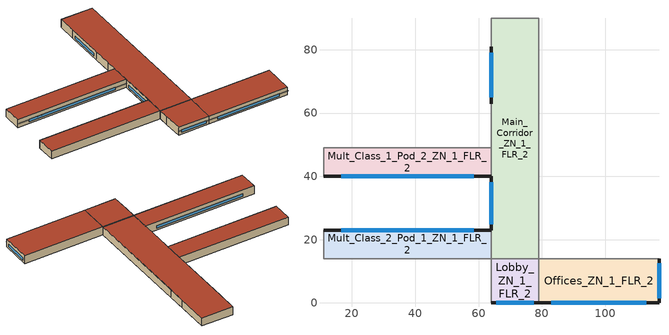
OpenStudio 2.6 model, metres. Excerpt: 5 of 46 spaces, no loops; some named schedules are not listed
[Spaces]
Offices_ZN_1_FLR_2
 floor to Offices_ZN_1_FLR_1: 117,14 117,0 79,0 79,14 z4
 wall outside (BTAP-Ext-Wall-Mass:U-0.278-:{ "cond"=>0.06} adj ext wall insulation): 79,0 117,0 117,14 z4:8
 wall to Lobby_ZN_1_FLR_2: 79,14 79,0 z4:8
 wall to Gym_ZN_1_FLR_1: 117,14 79,14 z4:8
 window (BTAP-Ext-DaylightDiffuser:U=0.190 SHGC=0.600-:{ "cond"=>0.7}): 83,0 113,0 / 117,1.49 117,12.51 z4.93:6.2
 roof outside (BTAP-Ext-Roof-Metal:U-0.156-:{ "cond"=>0.057} adj roof insulation): 117,0 117,14 79,14 79,0 z8
Main_Corridor_ZN_1_FLR_2
 floor to Main_Corridor_ZN_1_FLR_1: 79,90 79,14 64,14 64,90 z4
 wall outside (BTAP-Ext-Wall-Mass:U-0.278-:{ "cond"=>0.06} adj ext wall insulation): 64,81 64,63 / 64,40 64,23 z4:8
 wall to Gym_ZN_1_FLR_1: 79,14 79,66 z4:8
 wall to Mult_Class_1_Pod_2_ZN_1_FLR_2: 64,49 64,40 z4:8
 wall to Auditorium_ZN_1_FLR_1: 79,75 79,90 z4:8
 wall to Corridor_Pod_2_ZN_1_FLR_2: 64,54 64,49 z4:8
 wall to Mult_Class_2_Pod_1_ZN_1_FLR_2: 64,23 64,14 z4:8
 wall to Mult_Class_2_Pod_2_ZN_1_FLR_2: 64,63 64,54 z4:8
 wall to Mult_Class_1_Pod_3_ZN_1_FLR_2: 64,90 64,81 z4:8
 wall to Bathrooms_ZN_1_FLR_2: 79,90 64,90 z4:8
 wall to Mech_ZN_1_FLR_2: 79,66 79,75 z4:8
 wall to Lobby_ZN_1_FLR_2: 64,14 79,14 z4:8
 window (BTAP-Ext-DaylightDiffuser:U=0.190 SHGC=0.600-:{ "cond"=>0.7}): 64,38.2 64,24.8 / 64,79.1 64,64.9 z4.93:6.2
 roof outside (BTAP-Ext-Roof-Metal:U-0.156-:{ "cond"=>0.057} adj roof insulation): 79,14 79,90 64,90 64,14 z8
Mult_Class_2_Pod_1_ZN_1_FLR_2
 floor to Mult_Class_2_Pod_1_ZN_1_FLR_1: 64,23 64,14 11,14 11,23 z4
 wall outside (BTAP-Ext-Wall-Mass:U-0.278-:{ "cond"=>0.06} adj ext wall insulation): 64,23 11,23 z4:8
 wall to Corridor_Pod_1_ZN_1_FLR_2: 11,14 64,14 z4:8
 wall to Corner_Class_2_Pod_1_ZN_1_FLR_2: 11,23 11,14 z4:8
 window (BTAP-Ext-DaylightDiffuser:U=0.190 SHGC=0.600-:{ "cond"=>0.7}): 58.43,23 16.57,23 z4.93:6.2
 roof outside (BTAP-Ext-Roof-Metal:U-0.156-:{ "cond"=>0.057} adj roof insulation): 64,14 64,23 11,23 11,14 z8
Mult_Class_1_Pod_2_ZN_1_FLR_2
 floor to Mult_Class_1_Pod_2_ZN_1_FLR_1: 64,49 64,40 11,40 11,49 z4
 wall outside (BTAP-Ext-Wall-Mass:U-0.278-:{ "cond"=>0.06} adj ext wall insulation): 11,40 64,40 z4:8
 wall to Corner_Class_1_Pod_2_ZN_1_FLR_2: 11,49 11,40 z4:8
 wall to Corridor_Pod_2_ZN_1_FLR_2: 64,49 11,49 z4:8
 window (BTAP-Ext-DaylightDiffuser:U=0.190 SHGC=0.600-:{ "cond"=>0.7}): 16.57,40 58.43,40 z4.93:6.2
 roof outside (BTAP-Ext-Roof-Metal:U-0.156-:{ "cond"=>0.057} adj roof insulation): 64,40 64,49 11,49 11,40 z8
Lobby_ZN_1_FLR_2
 floor to Lobby_ZN_1_FLR_1: 79,14 79,0 64,0 64,14 z4
 wall outside (BTAP-Ext-Wall-Mass:U-0.278-:{ "cond"=>0.06} adj ext wall insulation): 64,0 79,0 z4:8
 wall to Mult_Class_1_Pod_1_ZN_1_FLR_2: 64,9 64,0 z4:8
 wall to Corridor_Pod_1_ZN_1_FLR_2: 64,14 64,9 z4:8
 window (BTAP-Ext-DaylightDiffuser:U=0.190 SHGC=0.600-:{ "cond"=>0.7}): 65.59,0 77.41,0 z4.93:6.2
 roof outside (BTAP-Ext-Roof-Metal:U-0.156-:{ "cond"=>0.057} adj roof insulation): 79,0 79,14 64,14 64,0 z8
shading: 116.97,0 79.03,0 79.03,-0.56 116.97,-0.56 z6.36; 78.97,0 64.03,0 64.03,-0.56 78.97,-0.56 z6.37; 63.97,40 11.03,40 11.03,39.44 63.97,39.44 z6.36
[Site]
Windsor Intl AP: Latitude {deg}=42.276; Longitude {deg}=-82.956; Time Zone {hr}=-5; Elevation {m}=189.6; Terrain=City
[Building]
SecondarySchool-CAN_ON_Windsor.Intl.AP.715380_CWEC2016.epw created: 2019-08-07 21:57:15 +0000: North Axis {deg}=0; Default Construction Set=BTAP-Mass at hdd = 3400.0 adj ext wall insulation adj roof insulation; Standards Number of Stories=2; Standards Number of Above Ground Stories=2; Standards Building Type=NECB2017_SecondarySchool
[ClimateZones]
Climate Zone Institution Name 1=ASHRAE; Climate Zone Document Name 1=ANSI/ASHRAE Standard 169; Climate Zone Document Year 1=2006; Climate Zone Institution Name 2=CEC; Climate Zone Document Name 2=California Climate Zone Descriptions; Climate Zone Document Year 2=1995
[Site:WaterMainsTemperature]
Calculation Method=Correlation; Annual Average Outdoor Air Temperature {C}=10.5083; Maximum Difference In Monthly Average Outdoor Air Temperatures {deltaC}=24.6
[Site:GroundTemperature:BuildingSurface]
19.527, 19.502, 19.536, 19.598, 20.002, 21.64, 22.225, 22.375, 21.449, 20.121, 19.802, 19.633
[SizingPeriod:DesignDay] Barometric Pressure {Pa}=99068; Sky Clearness=0; Rain Indicator=0; Snow Indicator=0; Day of Month=21; Daylight Saving Time Indicator=0; Humidity Indicating Type=Wetbulb; Dry-Bulb Temperature Range Modifier Type=DefaultMultipliers
Name | Maximum Dry-Bulb Temperature {C} | Daily Dry-Bulb Temperature Range {deltaC} | Humidity Indicating Conditions at Maximum Dry-Bulb | Wind Speed {m/s} | Wind Direction {deg} | Month | Day Type | Solar Model Indicator | ASHRAE Taub | ASHRAE Taud
Windsor Intl AP Ann Htg 99.6% Condns DB | -15.5 | 0 | -15.5 | 5.1 | 240 | 1 | WinterDesignDay | ASHRAEClearSky
Windsor Intl AP Ann Clg .4% Condns DB=>MWB | 32 | 9.1 | 23.1 | 5.4 | 230 | 7 | SummerDesignDay | ASHRAETau | 0.438 | 2.254
[Material:NoMass] Roughness=Smooth; Thermal Absorptance=0.9; Solar Absorptance=0.7
Name | Thermal Resistance {m2-K/W} | Visible Absorptance
Typical Carpet Pad | 0.21648 | 0.8
Typical Insulation 1 | 5.20402 | 0.7
Typical Insulation 2 | 3.32618 | 0.7
Typical Insulation 3 | 6.41024 | 0.7
Typical Carpet Pad 2 | 1.25503 | 0.8
Typical Carpet Pad 3 | 2.57255 | 0.8
Typical Insulation 4 | 0.526298 | 0.7
Typical Insulation 5 | 0.526316 | 0.7
Typical Insulation 6 R-93.1_R-value 40.0 (ft^2*h*R/Btu) | 7.04441 | 0.7
Typical Insulation 6 R-99.97_R-value 45.0 (ft^2*h*R/Btu) | 7.92496 | 0.7
[Material]
Name | Roughness | Thickness {m} | Conductivity {W/m-K} | Density {kg/m3} | Specific Heat {J/kg-K} | Thermal Absorptance | Solar Absorptance | Visible Absorptance
100mm Normalweight concrete floor | MediumSmooth | 0.1016 | 2.31 | 2322 | 832
G01 13mm gypsum board | Smooth | 0.0127 | 0.16 | 800 | 1090 | 0.9 | 0.7 | 0.5
G05 25mm wood | MediumSmooth | 0.0254 | 0.15 | 608 | 1630 | 0.9 | 0.5 | 0.5
4 in. Normalweight Concrete Floor | MediumRough | 0.1016 | 2.31 | 2322 | 832 | 0.9 | 0.7 | 0.7
1IN Stucco; 1IN Stucco 1 | Smooth | 0.0253 | 0.6918 | 1858 | 837 | 0.9 | 0.7 | 0.92
8IN CONCRETE HW RefBldg; 8IN CONCRETE HW RefBldg 1 | Rough | 0.2032 | 1.311 | 2240 | 836.8 | 0.9 | 0.7 | 0.7
1/2IN Gypsum; 1/2IN Gypsum 1 | Smooth | 0.0127 | 0.16 | 784.9 | 830 | 0.9 | 0.4 | 0.4
Metal Roof Surface; F08 Metal surface; Metal Roof Surface 1 | Smooth | 0.0008 | 45.28 | 7824 | 500 | 0.9 | 0.7 | 0.7
6 in. Normalweight Concrete Floor | MediumRough | 0.1524 | 2.31 | 2322 | 832 | 0.9 | 0.7 | 0.7
[Construction]
BTAP-Int-Floor: 100mm Normalweight concrete floor, Typical Carpet Pad
BTAP-Int-Wall: G01 13mm gypsum board, G01 13mm gypsum board
BTAP-Int-Ceiling: Typical Carpet Pad, 100mm Normalweight concrete floor
BTAP-Ext-DaylightDiffuser: SimpleGlazing
BTAP-Int-Door: G05 25mm wood
BTAP-Ext-Floor-Mass:U-0.183: Typical Insulation 1, 4 in. Normalweight Concrete Floor, Typical Carpet Pad
BTAP-Ext-Wall-Mass:U-0.278: 1IN Stucco, 8IN CONCRETE HW RefBldg, Typical Insulation 2, 1/2IN Gypsum
BTAP-Ext-Roof-Metal:U-0.156: Metal Roof Surface, Typical Insulation 3
BTAP-Grnd-Floor-Mass:U-0.757: 6 in. Normalweight Concrete Floor, Typical Carpet Pad 2
BTAP-Grnd-Roof-Mass:U-0.379: 6 in. Normalweight Concrete Floor, Typical Carpet Pad 3
BTAP-Ext-Door:U-1.9000000000000001: F08 Metal surface, Typical Insulation 4
BTAP-Ext-OverHeadDoor:U-1.9000000000000001: Typical Insulation 5
BTAP-Ext-DaylightDiffuser:U=0.190 SHGC=0.600: SimpleGlazing:U=0.190 SHGC=0.600
BTAP-Ext-DaylightDiffuser:U=0.190 SHGC=0.600-:{ "cond"=>0.7}: SimpleGlazing:U=0.190 SHGC=0.600 1 U-0.12
BTAP-Ext-Wall-Mass:U-0.278-:{ "cond"=>0.06} adj ext wall insulation: 1IN Stucco 1, 8IN CONCRETE HW RefBldg 1, Typical Insulation 6 R-93.1_R-value 40.0 (ft^2*h*R/Btu), 1/2IN Gypsum 1
BTAP-Ext-Roof-Metal:U-0.156-:{ "cond"=>0.057} adj roof insulation: Metal Roof Surface 1, Typical Insulation 6 R-99.97_R-value 45.0 (ft^2*h*R/Btu)
[DefaultConstructionSet] Default Interior Surface Constructions=Default Surface Constructions 2; Default Ground Contact Surface Constructions=BTAP-Mass at hdd = 3400.0 1; Default Exterior SubSurface Constructions=BTAP-Mass at hdd = 3400.0; Default Interior SubSurface Constructions=Default Sub Surface Constructions 2; Interior Partition Construction=BTAP-Int-Door
Name | Default Exterior Surface Constructions
BTAP-Mass at hdd = 3400.0 | BTAP-Mass at hdd = 3400.0
BTAP-Mass at hdd = 3400.0 adj ext wall insulation adj roof insulation | BTAP-Mass at hdd = 3400.0 adj ext wall insulation adj roof insulation
[DefaultSurfaceConstructions]
Name | Floor Construction | Wall Construction | Roof Ceiling Construction
Default Surface Constructions 2 | BTAP-Int-Floor | BTAP-Int-Wall | BTAP-Int-Ceiling
BTAP-Mass at hdd = 3400.0; BTAP-Mass at hdd = 3400.0 adj ext wall insulation adj roof insulation | BTAP-Ext-Floor-Mass:U-0.183 | BTAP-Ext-Wall-Mass:U-0.278 | BTAP-Ext-Roof-Metal:U-0.156
BTAP-Mass at hdd = 3400.0 1 | BTAP-Grnd-Floor-Mass:U-0.757 | BTAP-Grnd-Roof-Mass:U-0.379 | BTAP-Grnd-Roof-Mass:U-0.379
[DefaultSubSurfaceConstructions]
Name | Fixed Window Construction | Operable Window Construction | Door Construction | Glass Door Construction | Overhead Door Construction | Skylight Construction | Tubular Daylight Dome Construction | Tubular Daylight Diffuser Construction
Default Sub Surface Constructions 2 | BTAP-Ext-DaylightDiffuser | BTAP-Ext-DaylightDiffuser | BTAP-Int-Door
BTAP-Mass at hdd = 3400.0 | BTAP-Ext-DaylightDiffuser:U=0.190 SHGC=0.600 | BTAP-Ext-DaylightDiffuser:U=0.190 SHGC=0.600 | BTAP-Ext-Door:U-1.9000000000000001 | BTAP-Ext-DaylightDiffuser:U=0.190 SHGC=0.600 | BTAP-Ext-OverHeadDoor:U-1.9000000000000001 | BTAP-Ext-DaylightDiffuser:U=0.190 SHGC=0.600 | BTAP-Ext-DaylightDiffuser:U=0.190 SHGC=0.600 | BTAP-Ext-DaylightDiffuser:U=0.190 SHGC=0.600
[WindowMaterial:SimpleGlazingSystem] U-Factor {W/m2-K}=1; Solar Heat Gain Coefficient=0.6; Visible Transmittance=0.21
SimpleGlazing; SimpleGlazing:U=0.190 SHGC=0.600; SimpleGlazing:U=0.190 SHGC=0.600 1 U-0.12
[Space] Building Story=Building Story 2; Part of Total Floor Area=Yes
Name | Space Type | Thermal Zone
Offices_ZN_1_FLR_2 | Space Function Office enclosed <= 25 m2 | ALL_ST=Office enclosed <= 25 m2_FL=Building Story 2_SCH=A
Mult_Class_2_Pod_1_ZN_1_FLR_2 | Space Function Classroom/Lecture hall/Training room other | ALL_ST=Classroom/Lecture hall/Training room other_FL=Building Story 2_SCH=D 2
Main_Corridor_ZN_1_FLR_2 | Space Function Corridor/Transition area other-sch-D | WILD_ST=Corridor/Transition area other-sch-D_FL=Building Story 2_SCH=D
Lobby_ZN_1_FLR_2 | Space Function Lobby - other | ALL_ST=Lobby - other_FL=Building Story 2_SCH=C
Mult_Class_1_Pod_2_ZN_1_FLR_2 | Space Function Classroom/Lecture hall/Training room other | ALL_ST=Classroom/Lecture hall/Training room other_FL=Building Story 2_SCH=D 1
[BuildingStory]
Building Story 2: Nominal Z Coordinate {m}=4
[SpaceType] Standards Building Type=Space Function
Name | Default Schedule Set | Design Specification Outdoor Air Object | Standards Space Type
Space Function Classroom/Lecture hall/Training room other | Space Function Classroom/Lecture hall/Training room other Schedule Set | Space Function Classroom/Lecture hall/Training room other Ventilation | Classroom/Lecture hall/Training room other
Space Function Corridor/Transition area other-sch-D | Space Function Corridor/Transition area other-sch-D Schedule Set | Space Function Corridor/Transition area other-sch-D Ventilation | Corridor/Transition area other-sch-D
Space Function Lobby - other | Space Function Lobby - other Schedule Set | Space Function Lobby - other Ventilation | Lobby - other
Space Function Office enclosed <= 25 m2 | Space Function Office enclosed <= 25 m2 Schedule Set | Space Function Office enclosed <= 25 m2 Ventilation | Office enclosed <= 25 m2
[People:Definition] Number of People Calculation Method=People/Area; Fraction Radiant=0.3
Name | People per Space Floor Area {person/m2}
Space Function Classroom/Lecture hall/Training room other People Definition | 0.133382
Space Function Corridor/Transition area other-sch-D People Definition | 0.0100036
Space Function Lobby - other People Definition | 0.100036
Space Function Office enclosed <= 25 m2 People Definition | 0.0500182
[People] Work Efficiency Schedule=Work Efficiency Schedule; Clothing Insulation Schedule=Clothing Schedule; Air Velocity Schedule=Air Velocity Schedule; Multiplier=1
Name | People Definition | Space or SpaceType
Space Function Classroom/Lecture hall/Training room other People | Space Function Classroom/Lecture hall/Training room other People Definition | Space Function Classroom/Lecture hall/Training room other
Space Function Corridor/Transition area other-sch-D People | Space Function Corridor/Transition area other-sch-D People Definition | Space Function Corridor/Transition area other-sch-D
Space Function Lobby - other People | Space Function Lobby - other People Definition | Space Function Lobby - other
Space Function Office enclosed <= 25 m2 People | Space Function Office enclosed <= 25 m2 People Definition | Space Function Office enclosed <= 25 m2
[Lights:Definition] Design Level Calculation Method=Watts/Area; Fraction Radiant=0.5; Fraction Visible=0.2
Name | Watts per Space Floor Area {W/m2}
Space Function Classroom/Lecture hall/Training room other Lights Definition-new - 85.0 percent reduction | 3.8
Space Function Corridor/Transition area other-sch-D Lights Definition-new - 85.0 percent reduction | 2.2
Space Function Office enclosed <= 25 m2 Lights Definition-new - 85.0 percent reduction | 4
Space Function Lobby - other Lights Definition-new - 85.0 percent reduction | 4.5
[Lights] Fraction Replaceable=1
Name | Lights Definition | Space or SpaceType
Space Function Classroom/Lecture hall/Training room other Lights 85.0 percent reduction | Space Function Classroom/Lecture hall/Training room other Lights Definition-new - 85.0 percent reduction | Space Function Classroom/Lecture hall/Training room other
Space Function Corridor/Transition area other-sch-D Lights 85.0 percent reduction | Space Function Corridor/Transition area other-sch-D Lights Definition-new - 85.0 percent reduction | Space Function Corridor/Transition area other-sch-D
Space Function Lobby - other Lights 85.0 percent reduction | Space Function Lobby - other Lights Definition-new - 85.0 percent reduction | Space Function Lobby - other
Space Function Office enclosed <= 25 m2 Lights 85.0 percent reduction | Space Function Office enclosed <= 25 m2 Lights Definition-new - 85.0 percent reduction | Space Function Office enclosed <= 25 m2
[ElectricEquipment:Definition] Design Level Calculation Method=Watts/Area; Fraction Radiant=0.5
Name | Watts per Space Floor Area {W/m2}
Space Function Classroom/Lecture hall/Training room other Elec Equip Definition - 50.0 percent reduction | 2.50091
Space Function Office enclosed <= 25 m2 Elec Equip Definition - 50.0 percent reduction | 3.75136
Space Function Lobby - other Elec Equip Definition - 50.0 percent reduction | 0.500182
[ElectricEquipment]
Name | Electric Equipment Definition | Space or SpaceType
Space Function Classroom/Lecture hall/Training room other Elec Equip 50.0 percent reduction | Space Function Classroom/Lecture hall/Training room other Elec Equip Definition - 50.0 percent reduction | Space Function Classroom/Lecture hall/Training room other
Space Function Lobby - other Elec Equip 50.0 percent reduction | Space Function Lobby - other Elec Equip Definition - 50.0 percent reduction | Space Function Lobby - other
Space Function Office enclosed <= 25 m2 Elec Equip 50.0 percent reduction | Space Function Office enclosed <= 25 m2 Elec Equip Definition - 50.0 percent reduction | Space Function Office enclosed <= 25 m2
[DesignSpecification:OutdoorAir] Outdoor Air Method=Sum; Outdoor Air Flow per Person {m3/s-person}=0; Outdoor Air Flow Rate {m3/s}=0; Outdoor Air Flow Air Changes per Hour {1/hr}=0
Name | Outdoor Air Flow per Floor Area {m3/s-m2}
Space Function Classroom/Lecture hall/Training room other Ventilation | 0.00278384
Space Function Corridor/Transition area other-sch-D Ventilation | 0.0003048
Space Function Lobby - other Ventilation | 0.0041148
Space Function Office enclosed <= 25 m2 Ventilation | 0.00042164
[DefaultScheduleSet] People Activity Level Schedule=NECB-Activity; Infiltration Schedule=Always On
Name | Number of People Schedule | Lighting Schedule | Electric Equipment Schedule
Space Function Classroom/Lecture hall/Training room other Schedule Set | NECB-D-Occupancy | NECB-D-Occupancy-NECB-D-Lighting-0.5-0.0-0.67-Light Ruleset | NECB-D-Electric-Equipment
Space Function Corridor/Transition area other-sch-D Schedule Set | NECB-D-Occupancy | NECB-D-Lighting | NECB-D-Electric-Equipment
Space Function Lobby - other Schedule Set | NECB-C-Occupancy | NECB-C-Occupancy-NECB-C-Lighting-0.0-0.0-0.67-Light Ruleset | NECB-C-Electric-Equipment
Space Function Office enclosed <= 25 m2 Schedule Set | NECB-A-Occupancy | NECB-A-Occupancy-NECB-A-Lighting-0.3-0.1-0.67-Light Ruleset | NECB-A-Electric-Equipment
[ThermostatSetpoint:DualSetpoint]
Name | Heating Setpoint Temperature Schedule | Cooling Setpoint Temperature Schedule
Space Function Lobby - other Thermostat 6 | NECB-C-Thermostat Setpoint-Heating | NECB-C-Thermostat Setpoint-Cooling
Space Function Classroom/Lecture hall/Training room other Thermostat 51; Space Function Classroom/Lecture hall/Training room other Thermostat 52; Space Function Corridor/Transition area other-sch-D Thermostat 17 | NECB-D-Thermostat Setpoint-Heating | NECB-D-Thermostat Setpoint-Cooling
Space Function Office enclosed <= 25 m2 Thermostat 6 | NECB-A-Thermostat Setpoint-Heating | NECB-A-Thermostat Setpoint-Cooling
[SpaceInfiltration:DesignFlowRate] Schedule=Always On Discrete; Design Flow Rate Calculation Method=Flow/ExteriorArea; Flow per Exterior Surface Area {m3/s-m2}=6.88019e-05; Constant Term Coefficient=0; Temperature Term Coefficient=0; Velocity Term Coefficient=0.224; Velocity Squared Term Coefficient=0
Name | Space or SpaceType
Lobby_ZN_1_FLR_2 Infiltration | Lobby_ZN_1_FLR_2
Main_Corridor_ZN_1_FLR_2 Infiltration | Main_Corridor_ZN_1_FLR_2
Mult_Class_1_Pod_2_ZN_1_FLR_2 Infiltration | Mult_Class_1_Pod_2_ZN_1_FLR_2
Mult_Class_2_Pod_1_ZN_1_FLR_2 Infiltration | Mult_Class_2_Pod_1_ZN_1_FLR_2
Offices_ZN_1_FLR_2 Infiltration | Offices_ZN_1_FLR_2
[ThermalZone] Use Ideal Air Loads=No
Name | Thermostat
ALL_ST=Lobby - other_FL=Building Story 2_SCH=C | Space Function Lobby - other Thermostat 6
ALL_ST=Classroom/Lecture hall/Training room other_FL=Building Story 2_SCH=D 1 | Space Function Classroom/Lecture hall/Training room other Thermostat 51
ALL_ST=Classroom/Lecture hall/Training room other_FL=Building Story 2_SCH=D 2 | Space Function Classroom/Lecture hall/Training room other Thermostat 52
ALL_ST=Office enclosed <= 25 m2_FL=Building Story 2_SCH=A | Space Function Office enclosed <= 25 m2 Thermostat 6
WILD_ST=Corridor/Transition area other-sch-D_FL=Building Story 2_SCH=D | Space Function Corridor/Transition area other-sch-D Thermostat 17
[HeatExchanger:AirToAir:SensibleAndLatent] Availability Schedule=Always On Discrete; Nominal Supply Air Flow Rate {m3/s}=autosize; Sensible Effectiveness at 100% Heating Air Flow=0.8; Latent Effectiveness at 100% Heating Air Flow=0.8; Sensible Effectiveness at 75% Heating Air Flow=0.8; Latent Effectiveness at 75% Heating Air Flow=0.8; Sensible Effectiveness at 100% Cooling Air Flow=0.8; Latent Effectiveness at 100% Cooling Air Flow=0.8; Sensible Effectiveness at 75% Cooling Air Flow=0.8; Latent Effectiveness at 75% Cooling Air Flow=0.8; Supply Air Outlet Temperature Control=Yes; Heat Exchanger Type=Rotary; Frost Control Type=ExhaustOnly; Threshold Temperature {C}=-23.3; Initial Defrost Time Fraction=0.167; Rate of Defrost Time Fraction Increase {1/K}=1.44; Economizer Lockout=Yes
Name | Nominal Electric Power {W}
Sys_3_PSZ ALL_ST=Lobby - other_FL=Building Story 1_SCH=C ERV; Sys_3_PSZ ALL_ST=Lobby - other_FL=Building Story 2_SCH=C ERV | 669.997
Sys_3_PSZ ALL_ST=Office enclosed <= 25 m2_FL=Building Story 1_SCH=A ERV; Sys_3_PSZ ALL_ST=Office enclosed <= 25 m2_FL=Building Story 2_SCH=A ERV | 210.944
Sys_4_PSZ_WET_ST=Washroom - other-sch-D_FL=Building Story 1_SCHD ERV | 141.851
Sys_4_PSZ_WILD_ST=Corridor/Transition area other-sch-D_FL=Building Story 2_SCH=D ERV | 1118.1
[SetpointManager:OutdoorAirPretreat] Minimum Setpoint Temperature {C}=-99; Maximum Setpoint Temperature {C}=99; Minimum Setpoint Humidity Ratio {kgWater/kgDryAir}=1e-05; Maximum Setpoint Humidity Ratio {kgWater/kgDryAir}=1
Setpoint Manager Outdoor Air Pretreat 1; Setpoint Manager Outdoor Air Pretreat 2; Setpoint Manager Outdoor Air Pretreat 3; Setpoint Manager Outdoor Air Pretreat 4; Setpoint Manager Outdoor Air Pretreat 5; Setpoint Manager Outdoor Air Pretreat 6; Setpoint Manager Outdoor Air Pretreat 7; Setpoint Manager Outdoor Air Pretreat 8; Setpoint Manager Outdoor Air Pretreat 9; Setpoint Manager Outdoor Air Pretreat 10; Setpoint Manager Outdoor Air Pretreat 11; Setpoint Manager Outdoor Air Pretreat 12; Setpoint Manager Outdoor Air Pretreat 13; Setpoint Manager Outdoor Air Pretreat 14; Setpoint Manager Outdoor Air Pretreat 15; Setpoint Manager Outdoor Air Pretreat 16; Setpoint Manager Outdoor Air Pretreat 17; Setpoint Manager Outdoor Air Pretreat 18; Setpoint Manager Outdoor Air Pretreat 19; Setpoint Manager Outdoor Air Pretreat 20
[AvailabilityManager:NightCycle] Control Type=CycleOnAny; Thermostat Tolerance {deltaC}=1; Cycling Run Time {s}=3600
Availability Manager Night Cycle 1; Availability Manager Night Cycle 2; Availability Manager Night Cycle 3; Availability Manager Night Cycle 4; Availability Manager Night Cycle 5; Availability Manager Night Cycle 6; Availability Manager Night Cycle 7; Availability Manager Night Cycle 8; Availability Manager Night Cycle 9; Availability Manager Night Cycle 10; Availability Manager Night Cycle 11; Availability Manager Night Cycle 12; Availability Manager Night Cycle 13; Availability Manager Night Cycle 14; Availability Manager Night Cycle 15; Availability Manager Night Cycle 16; Availability Manager Night Cycle 17; Availability Manager Night Cycle 18; Availability Manager Night Cycle 19; Availability Manager Night Cycle 20
[Schedule:Ruleset]
Clothing Schedule: Default Day Schedule=Clothing Schedule Default Winter Clothes
Air Velocity Schedule: Default Day Schedule=Air Velocity Schedule Default
Work Efficiency Schedule: Default Day Schedule=Work Efficiency Schedule Default
NECB-C-Occupancy: Default Day Schedule=NECB-C-Occupancy Default
NECB-Activity: Default Day Schedule=NECB-Activity Default; Summer Design Day Schedule=NECB-Activity Summer Design Day; Winter Design Day Schedule=NECB-Activity Winter Design Day
NECB-C-Electric-Equipment: Default Day Schedule=NECB-C-Electric-Equipment Default
Always On: Default Day Schedule=Always On Default
NECB-C-Thermostat Setpoint-Heating: Default Day Schedule=NECB-C-Thermostat Setpoint-Heating Default
NECB-C-Thermostat Setpoint-Cooling: Default Day Schedule=NECB-C-Thermostat Setpoint-Cooling Default
NECB-D-Occupancy: Default Day Schedule=NECB-D-Occupancy Default
NECB-D-Occupancy-NECB-D-Lighting-0.5-0.0-0.67-Light Ruleset: Default Day Schedule=NECB-D-Occupancy-NECB-D-Lighting-0.5-0.0-0.67-Light Default
NECB-D-Electric-Equipment: Default Day Schedule=NECB-D-Electric-Equipment Default
NECB-D-Thermostat Setpoint-Heating: Default Day Schedule=NECB-D-Thermostat Setpoint-Heating Default
NECB-D-Thermostat Setpoint-Cooling: Default Day Schedule=NECB-D-Thermostat Setpoint-Cooling Default
NECB-D-Lighting: Default Day Schedule=NECB-D-Lighting Default
NECB-C-Occupancy-NECB-C-Lighting-0.0-0.0-0.67-Light Ruleset: Default Day Schedule=NECB-C-Occupancy-NECB-C-Lighting-0.0-0.0-0.67-Light Default
NECB-A-Occupancy: Default Day Schedule=NECB-A-Occupancy Default
NECB-A-Occupancy-NECB-A-Lighting-0.3-0.1-0.67-Light Ruleset: Default Day Schedule=NECB-A-Occupancy-NECB-A-Lighting-0.3-0.1-0.67-Light Default
NECB-A-Electric-Equipment: Default Day Schedule=NECB-A-Electric-Equipment Default
NECB-A-Thermostat Setpoint-Heating: Default Day Schedule=NECB-A-Thermostat Setpoint-Heating Default
NECB-A-Thermostat Setpoint-Cooling: Default Day Schedule=NECB-A-Thermostat Setpoint-Cooling Default
[Schedule:Day]
NECB-C-Thermostat Setpoint-Heating Default: 7, 0, 18, 8, 0, 20, 21, 0, 22, 24, 0, 18
[Schedule:Constant]
Always On Discrete: Value=1
